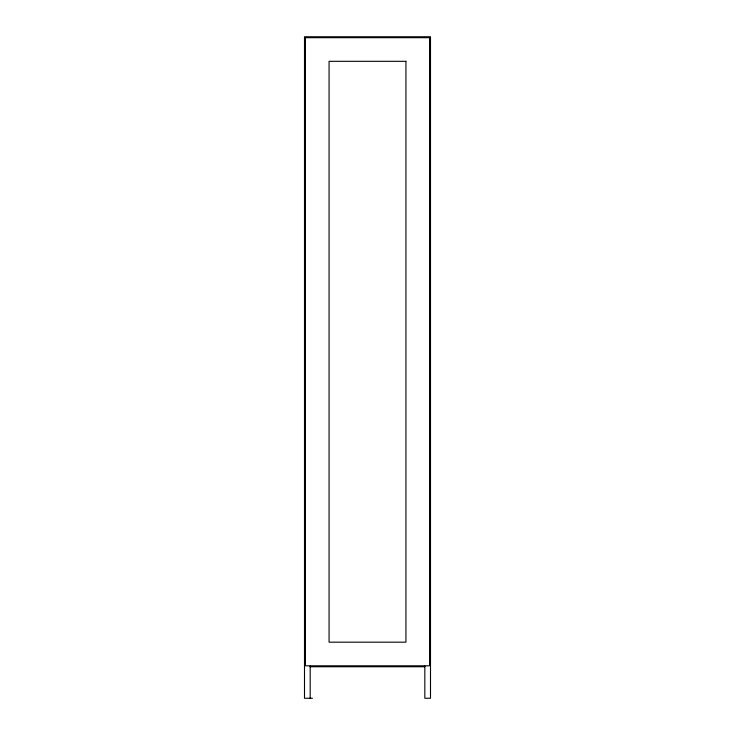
<?xml version="1.0" encoding="UTF-8"?>
<svg xmlns="http://www.w3.org/2000/svg" width="735" height="735" viewBox="0 0 735 735"><rect width="100%" height="100%" fill="white"/><g stroke="black" fill="none" stroke-linecap="round" stroke-linejoin="round"><path stroke-width="1.1" d="M310.17 666.746L424.83 666.746M312.504 698.25L304.501 698.25L304.501 36.75L430.499 36.75L430.499 698.25L424.83 698.25L424.83 666.094M310.17 666.094L310.17 698.25M429.552 37.696L305.448 37.696L305.448 665.809L429.552 665.809L429.552 37.696M405.931 61.317L329.069 61.317L329.069 642.179L405.931 642.179L405.931 61.317"/></g></svg>
